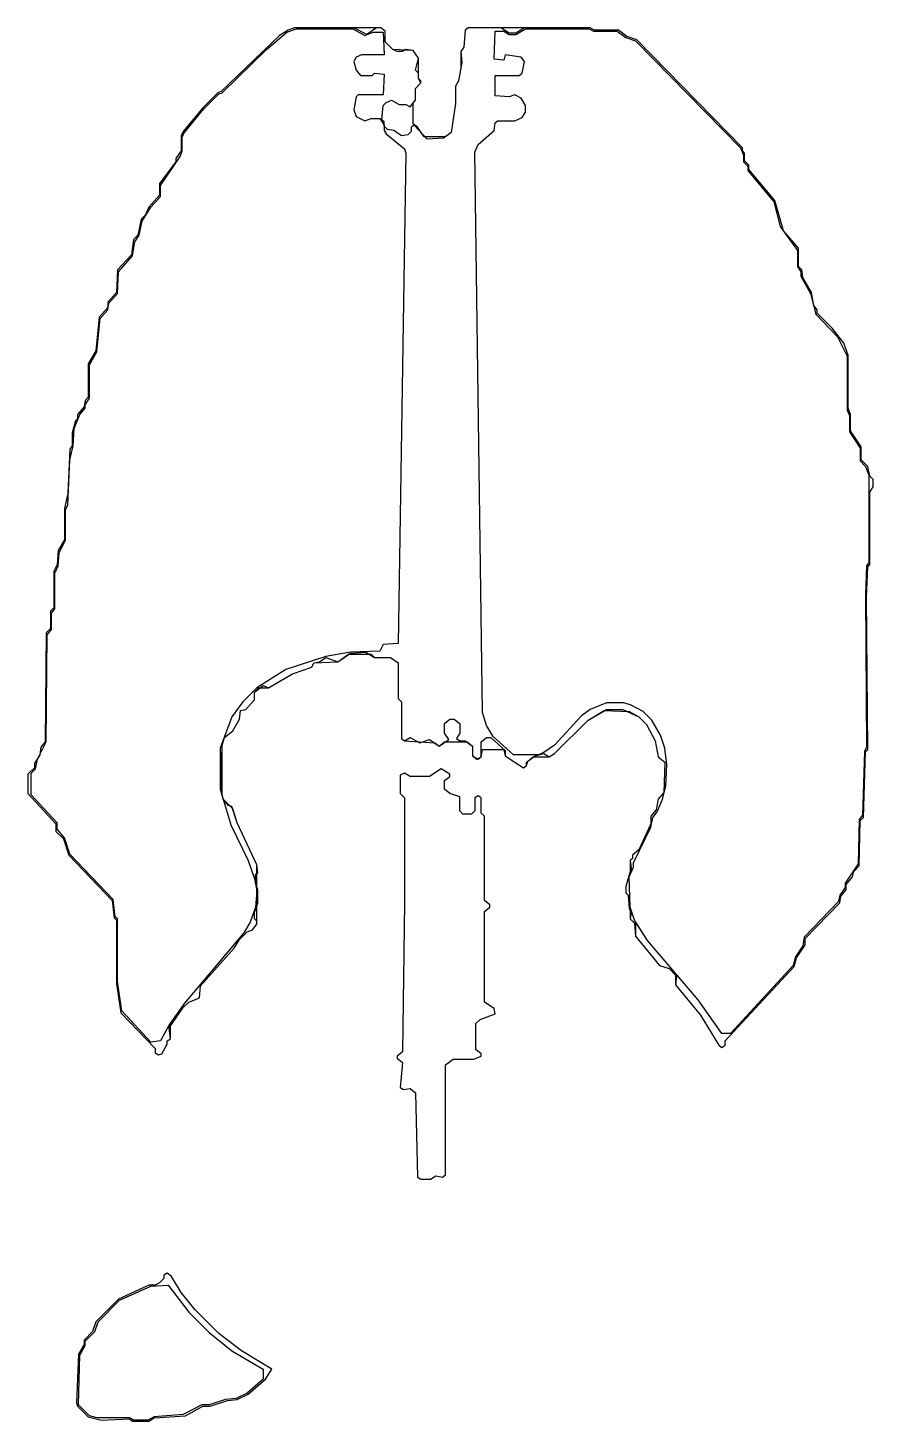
# Model space of a CAD drawing. Extents: x 10 to 221, y 10 to 358.
import ezdxf

# ---------------------------------------------------------------- set-up
doc = ezdxf.new("R2010")
doc.units = 0
for name, color, linetype in [('BODY_OUTLINE', 7, 'Continuous'), ('BRIDGE_ROUTE', 7, 'Continuous'), ('UNKNOWN', 7, 'Continuous')]:
    doc.layers.add(name, color=color, linetype=linetype)

msp = doc.modelspace()

# ---------------------------------------------------------------- linework, layer by layer
at = {"layer": 'BODY_OUTLINE'}
for points in [[(74.96, 357.19), (72.81, 355.84), (58.25, 341.82), (57.44, 341.55), (53.67, 337.78), (48.82, 331.85), (48.28, 330.77), (48.28, 327), (46.93, 325.11), (46.93, 324.3), (42.89, 318.91), (42.89, 315.95), (40.19, 312.98), (39.38, 311.09), (38.3, 310.02), (37.49, 305.97), (36.42, 304.89), (35.88, 301.12), (32.37, 297.35), (32.1, 291.69), (29.95, 289.26), (29.95, 287.91), (27.79, 285.49), (26.98, 277.13), (25.1, 273.89), (25.1, 265.54), (24.29, 264.73), (24.02, 263.11), (22.4, 261.23), (22.4, 260.15), (21.86, 259.61), (21.05, 256.64), (21.05, 253.41), (20.51, 252.6), (19.97, 241.55), (19.16, 237.77), (19.16, 229.96), (17.55, 227.26), (17.28, 223.76), (16.47, 222.14), (16.47, 212.98), (15.66, 212.17), (15.66, 207.85), (14.58, 206.78), (14.31, 179.55), (13.23, 178.2), (12.97, 176.32), (11.62, 174.16), (11.62, 173.08), (10, 171.46), (10, 166.61), (17.01, 159.06), (17.01, 157.18), (18.9, 155.29), (20.24, 151.25), (31.03, 139.93), (31.56, 135.61), (32.1, 135.07), (32.1, 119.17), (33.18, 111.89), (41.81, 103), (41.81, 101.92), (42.62, 101.38), (43.42, 101.65), (44.77, 104.07), (44.77, 104.88), (45.58, 105.42), (45.58, 108.66), (48.82, 113.24), (50.16, 114.59), (52.86, 115.67), (53.13, 118.63), (61.49, 128.07), (62.83, 130.22), (64.72, 132.11), (66.07, 132.65), (67.15, 134), (67.15, 148.82), (62.29, 159.33), (61.22, 162.84), (58.79, 165.26), (58.52, 166.34), (58.52, 178.74), (59.06, 180.63), (61.22, 182.25), (62.83, 185.21), (63.1, 187.37), (64.45, 187.64), (66.61, 190.06), (66.61, 191.95), (67.68, 193.03), (70.11, 193.03), (76.04, 196.53), (80.89, 198.15), (81.43, 199.23), (87.36, 199.5), (90.06, 201.38), (95.72, 201.38), (96.53, 200.58), (100.57, 200.58), (102.46, 199.23), (102.46, 190.33), (103.27, 189.52), (103.27, 180.36), (104.07, 179.82), (111.62, 179.28), (112.7, 178.47), (114.05, 179.55), (119.71, 179.55), (121.06, 178.47), (121.06, 176.05), (122.14, 175.24), (123.21, 175.78), (123.48, 177.66), (128.87, 177.66), (129.14, 176.05), (133.73, 173.08), (134.53, 173.62), (134.53, 174.43), (136.15, 175.78), (140.2, 175.78), (141.54, 176.59), (149.9, 184.94), (153.94, 187.37), (160.14, 187.1), (162.57, 185.75), (164.46, 183.86), (166.61, 179.82), (167.42, 175.78), (169.04, 174.43), (168.77, 166.88), (167.42, 165.26), (166.88, 162.57), (165.53, 160.95), (165.53, 159.06), (162.57, 152.59), (160.95, 151.25), (160.95, 150.44), (160.41, 149.9), (160.41, 147.2), (159.33, 143.43), (159.33, 141.81), (159.87, 141.27), (160.41, 137.77), (160.41, 135.34), (161.49, 134.27), (161.76, 131.03), (167.69, 123.75), (170.12, 122.94), (171.73, 121.33), (171.73, 118.9), (177.93, 111.35), (182.52, 103.81), (183.32, 103.27), (184.13, 103.81), (184.13, 104.88), (201.38, 123.48), (201.92, 125.64), (204.08, 128.87), (204.08, 130.49), (212.71, 139.39), (212.98, 141), (214.32, 142.62), (214.32, 143.97), (215.94, 145.86), (216.21, 147.2), (217.56, 148.55), (217.83, 159.87), (218.64, 160.68), (219.18, 177.12), (219.71, 177.66), (219.44, 215.67), (219.71, 223.22), (220.25, 223.76), (220.25, 241.82), (221.06, 243.17), (221.06, 245.05), (220.25, 245.86), (219.71, 248.29), (218.1, 249.9), (218.1, 253.14), (215.4, 257.18), (215.4, 261.23), (214.86, 262.84), (214.86, 276.05), (213.78, 279.02), (210.82, 282.79), (207.05, 286.56), (207.05, 287.37), (206.24, 288.45), (205.7, 291.69), (203.54, 295.46), (203.27, 297.35), (202.46, 298.15), (202.46, 302.74), (198.69, 307.05), (196.53, 314.6), (190.06, 322.41), (190.06, 323.49), (188.98, 324.57), (188.98, 326.46), (188.45, 327), (188.45, 327.81), (162.03, 354.76), (159.6, 355.57), (157.45, 357.19), (151.52, 357.19), (150.44, 357.73), (119.98, 357.73), (119.17, 357.19), (118.9, 352.87), (118.09, 351.8), (118.09, 347.75), (117.55, 344.52), (116.74, 343.17), (116.74, 338.86), (115.67, 331.58), (114.32, 330.5), (108.93, 330.5), (107.31, 332.93), (106.23, 333.74), (106.23, 339.13), (106.77, 339.67), (106.77, 342.63), (108.12, 343.98), (107.58, 345.06), (107.58, 350.18), (106.23, 352.07), (101.11, 352.34), (99.22, 354.22), (99.22, 356.92), (98.14, 357.73), (76.58, 357.73)], [(98.68, 356.65), (98.95, 350.99), (93.29, 350.99), (91.94, 350.45), (91.41, 349.37), (91.94, 347.21), (93.02, 345.87), (95.99, 345.87), (96.53, 346.41), (98.95, 346.14), (98.68, 341.01), (92.48, 341.01), (91.94, 340.48), (91.41, 337.24), (91.94, 335.62), (94.1, 334.54), (95.72, 335.08), (97.88, 335.08), (98.95, 333.47), (98.95, 332.12), (99.49, 331.31), (104.07, 327.54), (104.34, 326.46), (102.46, 204.08), (98.68, 203.81), (97.88, 202.19), (90.6, 201.92), (84.4, 200.85), (74.42, 197.61), (67.15, 193.03), (63.64, 189.52), (60.95, 185.75), (57.98, 177.93), (57.98, 167.69), (60.68, 158.79), (64.99, 149.9), (66.61, 145.32), (67.15, 142.35), (66.88, 138.31), (65.53, 134.53), (63.91, 131.84), (49.09, 114.32), (45.31, 108.93), (43.16, 104.88), (40.73, 104.61), (33.45, 112.43), (32.37, 119.71), (32.37, 135.34), (31.83, 135.88), (31.29, 140.2), (20.51, 151.52), (19.16, 155.56), (17.28, 157.72), (17.28, 159.33), (10.81, 166.34), (10.81, 171.73), (11.89, 172.81), (12.43, 175.24), (14.58, 179.55), (14.85, 206.24), (15.93, 207.58), (15.93, 211.63), (16.74, 212.71), (16.74, 221.6), (17.55, 223.49), (17.82, 226.72), (19.43, 229.96), (19.43, 237.5), (19.97, 238.58), (20.51, 249.9), (21.32, 253.41), (21.59, 257.72), (22.94, 261.23), (24.29, 262.84), (24.29, 263.65), (25.36, 265.27), (25.36, 273.63), (27.25, 276.86), (28.06, 285.22), (29.95, 287.37), (30.22, 288.99), (32.37, 291.42), (32.64, 296.81), (36.15, 300.85), (36.69, 304.35), (37.76, 305.97), (38.57, 309.48), (40.73, 312.98), (43.16, 315.68), (43.16, 318.37), (48.01, 325.65), (48.55, 327), (48.55, 330.5), (49.09, 331.58), (53.94, 337.51), (57.71, 341.28), (58.52, 341.55), (69.57, 352.34), (74.69, 356.65), (77.12, 357.46), (91.14, 357.46), (94.1, 355.84), (96.26, 356.65)], [(126.72, 356.92), (128.87, 356.92), (130.22, 356.11), (131.84, 356.11), (134.27, 357.46), (150.17, 357.46), (151.25, 356.92), (157.18, 356.92), (159.33, 355.3), (161.76, 354.49), (187.91, 327.81), (188.72, 325.92), (188.72, 324.3), (189.79, 323.22), (189.79, 322.15), (196.26, 314.33), (197.88, 308.13), (202.19, 302.2), (202.19, 298.15), (203, 296.81), (203, 295.73), (205.43, 291.42), (206.78, 286.29), (212.17, 280.63), (214.59, 275.78), (214.59, 262.3), (215.13, 260.96), (215.13, 256.91), (217.83, 252.87), (217.83, 249.63), (219.18, 248.29), (219.98, 246.13), (219.98, 224.3), (219.44, 223.49), (219.18, 216.21), (219.44, 178.2), (218.91, 177.12), (218.37, 161.22), (217.56, 160.14), (217.29, 149.09), (214.05, 144.24), (214.05, 143.16), (212.71, 141.27), (212.44, 139.66), (203.81, 130.76), (203.54, 128.6), (201.65, 125.91), (201.11, 123.75), (185.48, 106.77), (183.32, 106.77), (177.39, 115.13), (164.72, 129.95), (161.49, 135.07), (160.41, 138.31), (160.14, 145.86), (161.22, 148.28), (161.22, 149.36), (165.53, 158.26), (166.07, 160.68), (167.15, 162.03), (168.5, 165.26), (169.31, 168.5), (169.58, 173.89), (169.04, 177.93), (167.96, 181.17), (165.8, 184.94), (163.65, 187.1), (160.68, 188.72), (158.79, 189.25), (154.48, 189.25), (150.44, 187.64), (148.28, 186.02), (141.54, 178.74), (138.85, 176.85), (137.5, 176.32), (131.3, 176.32), (126.18, 180.9), (124.56, 183.59), (123.48, 186.83), (121.6, 326.73), (122.4, 328.61), (126.45, 332.12), (126.72, 334.01), (127.26, 334.54), (131.57, 334.54), (133.46, 335.35), (134.27, 336.7), (134.27, 338.32), (133.19, 340.21), (131.57, 341.01), (130.22, 340.48), (126.72, 340.74), (126.72, 345.87), (132.65, 345.87), (133.46, 346.41), (134, 349.37), (133.19, 350.45), (129.14, 350.99), (128.87, 349.64), (126.45, 349.91)]]:
    msp.add_lwpolyline(points, close=True, dxfattribs=at)
at = {"layer": 'BRIDGE_ROUTE'}
msp.add_lwpolyline([(113.24, 172.81), (110.27, 170.92), (105.42, 170.92), (104.07, 171.73), (103, 171.19), (103, 166.61), (104.07, 165.53), (104.07, 139.39), (103.54, 102.19), (102.19, 101.11), (102.19, 100.57), (103.54, 99.49), (103, 93.29), (103.81, 92.75), (105.42, 93.02), (106.77, 91.94), (107.31, 70.92), (108.12, 70.38), (110.54, 70.38), (111.89, 71.19), (113.51, 70.92), (114.32, 71.46), (114.32, 98.95), (116.2, 100.3), (121.33, 100.3), (123.21, 101.11), (123.21, 101.65), (121.87, 102.73), (121.87, 109.2), (122.94, 110.27), (126.72, 111.62), (126.45, 112.97), (124.02, 114.59), (124.02, 137.23), (125.37, 138.31), (125.37, 138.85), (124.02, 139.93), (124.02, 160.95), (123.21, 161.76), (123.21, 165.53), (122.4, 166.07), (121.6, 165.53), (121.6, 162.3), (120.79, 161.49), (118.63, 161.49), (117.82, 162.3), (117.82, 165.8), (115.4, 166.61), (114.05, 167.69), (114.05, 169.85), (115.4, 170.92), (115.4, 171.46)], close=True, dxfattribs=at)
at = {"layer": 'UNKNOWN'}
for points in [[(74.96, 357.19), (72.81, 355.84), (58.25, 341.82), (57.44, 341.55), (53.67, 337.78), (48.82, 331.85), (48.28, 330.77), (48.28, 327), (46.93, 325.11), (46.93, 324.3), (42.89, 318.91), (42.89, 315.95), (40.19, 312.98), (39.38, 311.09), (38.3, 310.02), (37.49, 305.97), (36.42, 304.89), (35.88, 301.12), (32.37, 297.35), (32.1, 291.69), (29.95, 289.26), (29.95, 287.91), (27.79, 285.49), (26.98, 277.13), (25.1, 273.89), (25.1, 265.54), (24.29, 264.73), (24.02, 263.11), (22.4, 261.23), (22.4, 260.15), (21.86, 259.61), (21.05, 256.64), (21.05, 253.41), (20.51, 252.6), (19.97, 241.55), (19.16, 237.77), (19.16, 229.96), (17.55, 227.26), (17.28, 223.76), (16.47, 222.14), (16.47, 212.98), (15.66, 212.17), (15.66, 207.85), (14.58, 206.78), (14.31, 179.55), (13.23, 178.2), (12.97, 176.32), (11.62, 174.16), (11.62, 173.08), (10, 171.46), (10, 166.61), (17.01, 159.06), (17.01, 157.18), (18.9, 155.29), (20.24, 151.25), (31.03, 139.93), (31.56, 135.61), (32.1, 135.07), (32.1, 119.17), (33.18, 111.89), (41.81, 103), (41.81, 101.92), (42.62, 101.38), (43.42, 101.65), (44.77, 104.07), (44.77, 104.88), (45.58, 105.42), (45.31, 108.12), (48.82, 113.24), (50.16, 114.59), (52.86, 115.67), (53.13, 118.63), (61.49, 128.07), (62.83, 130.22), (64.72, 132.11), (66.07, 132.65), (67.15, 134), (67.15, 134.8), (66.61, 135.34), (66.61, 136.96), (67.42, 139.39), (67.42, 142.62), (66.88, 144.24), (66.88, 146.4), (67.42, 146.93), (67.15, 148.82), (62.29, 159.33), (60.95, 163.38), (60.14, 163.65), (58.79, 165.26), (58.25, 167.96), (58.52, 178.74), (59.06, 180.63), (61.22, 182.25), (62.83, 185.21), (63.1, 187.37), (64.45, 187.64), (66.61, 190.06), (66.61, 191.95), (68.76, 193.57), (70.11, 193.03), (76.04, 196.53), (80.89, 198.15), (81.43, 199.23), (82.78, 199.5), (84.4, 200.58), (87.36, 199.5), (90.6, 201.65), (94.37, 201.92), (96.53, 200.58), (100.57, 200.58), (102.46, 199.23), (102.46, 190.33), (103.27, 189.52), (103.27, 180.36), (104.07, 179.82), (105.42, 180.63), (107.85, 179.28), (110.27, 180.09), (112.7, 178.47), (115.13, 180.09), (114.05, 181.71), (114.05, 184.13), (115.4, 185.21), (116.47, 185.21), (117.82, 184.13), (117.82, 181.71), (117.01, 180.36), (117.82, 179.82), (119.17, 179.82), (121.06, 178.47), (121.06, 176.05), (122.4, 175.24), (123.21, 175.78), (123.21, 179.55), (124.56, 180.63), (125.64, 180.63), (129.14, 177.39), (129.14, 176.05), (133.73, 173.08), (134.53, 173.62), (134.8, 174.7), (136.69, 176.05), (138.85, 176.59), (140.2, 175.78), (141.54, 176.59), (149.9, 184.94), (154.48, 187.64), (158.53, 187.64), (162.57, 185.75), (164.46, 183.86), (166.61, 179.82), (167.42, 175.78), (169.04, 174.43), (168.77, 166.88), (167.42, 165.26), (166.88, 162.57), (165.53, 160.95), (165.53, 159.06), (162.57, 152.59), (160.95, 151.25), (160.95, 150.44), (160.41, 149.9), (160.68, 148.01), (159.33, 143.43), (159.33, 141.81), (159.87, 141.27), (160.14, 138.04), (160.68, 136.96), (160.41, 135.34), (161.76, 134), (161.76, 131.03), (167.69, 123.75), (170.12, 122.94), (172, 121.06), (171.73, 118.9), (177.93, 111.35), (182.52, 103.81), (183.32, 103.27), (184.13, 103.81), (184.13, 104.88), (201.38, 123.48), (201.92, 125.64), (204.08, 128.87), (204.08, 130.49), (212.71, 139.39), (212.98, 141), (214.32, 142.62), (214.32, 143.97), (215.94, 145.86), (216.21, 147.2), (217.56, 148.55), (217.83, 159.87), (218.64, 160.68), (219.18, 177.12), (219.71, 177.66), (219.44, 215.67), (219.71, 223.22), (220.25, 223.76), (220.25, 241.82), (221.06, 243.17), (221.06, 245.05), (220.25, 245.86), (219.71, 248.29), (218.1, 249.9), (218.1, 253.14), (215.4, 257.18), (215.4, 261.23), (214.86, 262.84), (214.86, 276.05), (213.78, 279.02), (210.82, 282.79), (207.05, 286.56), (207.05, 287.37), (206.24, 288.45), (205.7, 291.69), (203.54, 295.46), (203.27, 297.35), (202.46, 298.15), (202.46, 302.74), (198.69, 307.05), (196.53, 314.6), (190.06, 322.41), (190.06, 323.49), (188.98, 324.57), (188.98, 326.46), (188.45, 327), (188.45, 327.81), (162.03, 354.76), (159.6, 355.57), (157.45, 357.19), (151.52, 357.19), (150.44, 357.73), (134, 357.73), (131.84, 356.38), (130.22, 356.38), (128.07, 357.73), (119.98, 357.73), (119.17, 357.19), (118.9, 352.87), (118.09, 351.8), (118.36, 349.1), (117.55, 344.52), (116.74, 343.17), (116.74, 338.86), (115.67, 331.58), (113.78, 330.23), (109.74, 329.96), (106.5, 333.47), (105.69, 332.93), (105.69, 331.85), (104.88, 331.04), (103.27, 330.77), (101.38, 332.12), (99.76, 332.39), (98.95, 333.2), (98.95, 334.28), (98.41, 334.81), (98.68, 338.32), (99.49, 339.13), (100.84, 339.67), (102.73, 338.59), (104.34, 338.59), (105.42, 338.05), (106.77, 339.67), (106.77, 342.63), (108.12, 343.98), (108.12, 344.52), (107.58, 345.06), (107.58, 346.41), (106.77, 347.21), (107.58, 350.18), (106.23, 352.07), (104.34, 352.34), (103.54, 351.8), (102.19, 351.8), (101.11, 352.34), (99.22, 354.22), (99.22, 356.92), (98.14, 357.73), (97.07, 357.73), (94.64, 356.11), (91.41, 357.73), (76.58, 357.73)], [(70.92, 22.94), (63.37, 27.52), (57.71, 31.83), (51.78, 37.76), (48.28, 42.08), (45.85, 46.12), (44.77, 46.93), (43.96, 46.39), (43.96, 45.58), (42.89, 44.5), (41.81, 43.96), (40.19, 43.96), (32.64, 40.46), (26.98, 34.8), (26.17, 32.37), (24.02, 30.22), (24.02, 29.14), (22.67, 26.71), (22.13, 14.58), (22.4, 13.77), (25.1, 11.08), (28.33, 10.27), (35.34, 10.54), (36.15, 10), (40.19, 10), (41.54, 10.81), (49.36, 11.35), (53.67, 13.77), (55.55, 13.77), (59.87, 15.12), (62.29, 15.39), (64.99, 16.74), (69.3, 20.51)], [(68.76, 22.94), (68.76, 20.51), (64.72, 17.01), (62.02, 15.66), (59.33, 15.39), (55.29, 14.04), (53.4, 14.04), (48.82, 11.62), (41.54, 11.08), (39.92, 10.27), (36.42, 10.27), (35.34, 10.81), (27.25, 10.81), (25.36, 11.35), (22.67, 14.04), (22.94, 26.44), (24.29, 28.87), (24.29, 29.95), (26.71, 32.37), (27.52, 34.8), (32.91, 40.19), (40.73, 43.69), (45.04, 43.96), (50.16, 37.23), (55.29, 32.1), (60.95, 27.52)]]:
    msp.add_lwpolyline(points, close=True, dxfattribs=at)

doc.saveas('drawing.dxf')
